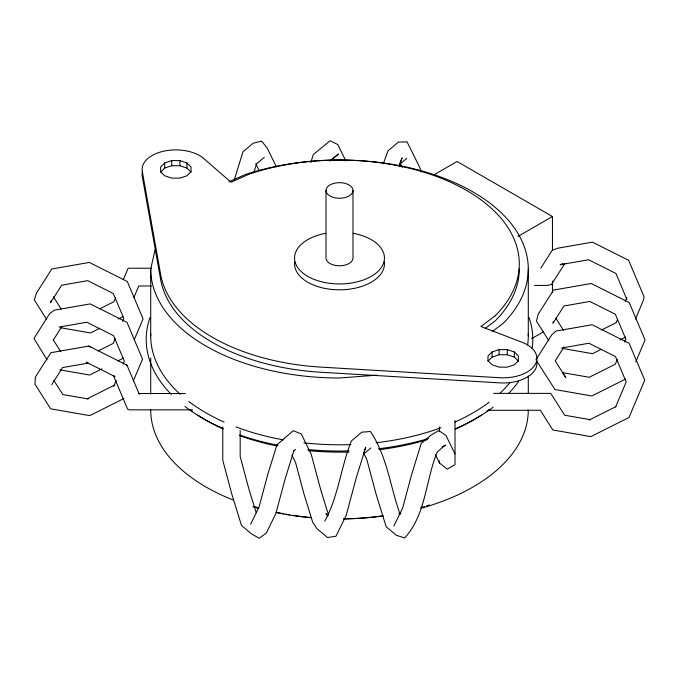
<?xml version="1.0" encoding="UTF-8"?>
<svg xmlns="http://www.w3.org/2000/svg" width="679" height="679" viewBox="0 0 679 679"><rect width="100%" height="100%" fill="white"/><g stroke="black" fill="none" stroke-linecap="round" stroke-linejoin="round"><path stroke-width="1.02" d="M150.713 335.799L150.713 269.003L155.228 249.201M553.444 321.337L552.961 323.297L563.943 305.983L589.83 301.459L615.344 314.25L625.868 339.152L624.646 342.046M234.238 180.037L242.946 151.858L253.182 143.201L261.704 141.147L267.254 148.2L276.37 166.805M253.776 172.839L256.552 163.843L264.292 157.299M310.804 162.57L313.265 154.6L330.011 140.765L337.803 144.534L345.857 160.974M293.922 450.525L285.078 479.162L275.852 513.57L266.27 533.142L259.157 538.235L251.34 533.779L241.478 525.453L231.972 494.668L222.78 460.362L222.78 427.091M383.262 163.792L387.955 150.933L398.429 142.072L407.077 141.894L419.978 167.942L421.065 171.991M399.328 166.72L402.087 157.791L399.566 163.902M51.214 300.721L50.577 302.664L61.645 285.214L87.676 280.656L113.266 293.489L123.79 318.392L122.568 321.277M115.574 297.852L113.962 301.68L99.779 308.792M123.247 279.697L128.102 268.239L151.383 268.239M115.252 338.583L113.223 343.396L98.421 350.814M133.899 297.512L138.779 285.978L151.459 285.978M113.733 386.249L116.177 380.461M123.111 364.063L124.333 361.169L113.546 335.638L86.793 322.228L59.132 327.066M134.196 339.89L143.082 318.858L127.279 281.479L89.305 262.433L51.765 268.994L36.505 293.065L34.273 299.872L46.647 319.393M133.262 381.072L142.539 359.132L126.998 322.372L90.18 303.903L54.286 310.184L49.754 313.528L33.95 338.448L47.063 359.802M617.398 319.75L616.167 322.669L601.407 330.07M625.206 301.298L626.844 297.41M617.304 359.403L615.267 364.233L589.228 377.286L562.492 372.61L565.777 377.532L555.21 360.863L564.079 346.884M635.425 319.113L643.667 299.626L644.006 296.63L628.652 260.312L592.436 242.148L557.264 248.293L552.019 250.509L540.815 268.163M615.615 406.942L626.191 381.938L615.463 356.551L588.922 343.243L561.516 348.038M635.773 361.899L645.05 339.958L629.246 302.571L591.197 283.491L553.512 290.086L538.167 314.284L536.461 321.167L548.819 340.654M250.627 524.239L259.022 507.111L267.781 474.417L276.913 444.855L293.286 430.69L301.272 433.957L311.203 454.234L320.794 490.034L328.178 513.927M324.766 521.158C338.448 496.29 340.858 467.22 351.349 441.011L361.763 432.2L370.411 431.488C387.234 456.364 390.17 486.767 400.152 514.478M393.888 525.987L402.63 508.147L411.746 474.129L421.226 443.438L431.055 435.12L438.821 430.545L446.01 435.511L455.015 453.903M53.132 340.323L61.993 326.344M51.748 384.62L62.536 367.594L88.143 363.112L86.216 362.17L115.023 376.616L113.563 375.86L127.576 409.013L129.069 409.836L192.641 409.836M564.877 263.401L551.424 284.611L547.062 285.435L534.475 285.435M535.918 359.768L551.721 334.849L555.94 331.072L592.105 324.74L629.127 343.311L644.727 380.215L628.975 417.492L590.823 436.622L552.833 429.977L540.348 410.286L488.464 410.286M164.691 162.943L160.617 167.017L160.617 172.152L164.691 168.078L171.745 165.727L179.884 165.727L186.937 168.078L191.011 172.152L191.011 167.017L186.937 162.943L179.884 160.592L171.745 160.592L164.691 162.943L164.691 168.078M191.011 171.719L186.937 175.785L179.884 178.136L171.745 178.136L164.691 175.785L160.617 171.719M492.063 351.951L487.989 356.017L487.989 361.16L492.063 357.086L499.116 354.735L507.255 354.735L514.309 357.086L518.383 361.16L518.383 356.017L514.309 351.951L507.255 349.6L499.116 349.6L492.063 351.951L492.063 357.086M518.383 360.719L514.309 364.793L507.255 367.144L499.116 367.144L492.063 364.793L487.989 360.719M330.07 161.101L338.448 154.014L331.301 159.726M399.956 164.14L406.713 158.428M293.922 450.856L295.535 449.49M370.887 447.979L363.316 454.37L365.735 447.181L356.136 478.254L346.205 515.336L335.969 536.232L327.456 537.539L316.847 528.559L312.73 522.278L303.98 493.956L295.594 462.645L292.012 455.346M485.12 328.492L495.203 320.904A179.791 103.802 0 0 0 519.291 269.003M492.428 331.445L502.995 323.501A188.787 108.996 0 0 0 472.991 191.936A188.787 108.996 0 0 0 245.111 174.613L228.908 181.794M441.978 447.088L445.424 445.059L437.276 451.942C425.529 480.129 426.081 514.648 404.667 537.972L396.273 535.264L386.13 526.683L376.285 494.838L366.796 459.42L363.604 452.91M434.399 174.579L457.094 161.475L552.451 216.525L552.451 250.398M517.941 236.445L552.451 216.525M531.564 338.685L543.37 331.87M99.703 328.297L90.434 332.948L60.507 327.711M118.239 319.003L122.874 316.677M101.892 368.892L89.653 375.037L59.811 369.817M117.908 360.863L123.561 358.028M87.235 398.802L114.7 385.027M123.994 398.471L90.689 415.175L88.66 415.463L50.602 408.809L34.994 384.187L35.333 377.201L50.874 352.698L88.839 346.061L90.757 347.011M601.034 349.413L592.538 353.674L562.874 348.488M619.919 339.941L625.588 337.098M625.571 379.043L591.791 395.984L554.964 389.542L536.478 360.659M589.185 420.029L616.048 406.56M562.815 263.622L560.192 264.725L588.583 259.76L615.938 273.476L626.912 299.439M376.913 375.156L339.5 377.999A188.787 108.996 0 0 1 150.713 269.003M493.718 393.379L550.779 393.379L564.622 415.209L590.204 419.69M138.864 393.506L185.299 393.506M88.312 398.997L62.807 394.533L53.777 380.299M88.839 346.061L126.981 365.192L139.305 394.329M125.522 364.445L126.981 365.192M435.409 454.735L439.449 462.976L447.232 469.164L455.015 464.631L455.015 420.547M328.118 515.488L325.912 513.621L327.448 515.972M555.778 318.179L563.595 330.495M53.369 296.74L61.161 309.021M53.429 340.111L60.796 351.739M400.381 163.605L402.223 167.373M255.813 163.732L259.081 170.395M256.229 512.815L248.964 489.313L240.179 456.517L240.179 430.605M552.451 281.106L552.451 292.751M528.287 269.003L528.287 335.799M528.287 376.005L528.287 392.971M514.309 351.951L514.309 357.086M507.255 349.6L507.255 354.735M499.116 349.6L499.116 354.735M439.449 426.947L439.449 431.165M439.449 460.854L439.449 462.976M352.987 190.468A13.487 7.783 0 0 1 332.761 197.207A13.487 7.783 0 0 1 332.761 183.72A13.487 7.783 0 0 1 352.987 190.468L352.987 257.995A13.487 7.783 0 0 1 339.5 265.778A13.487 7.783 0 0 1 326.013 257.995L326.013 190.468M186.937 162.943L186.937 168.078M179.884 160.592L179.884 165.727M171.745 160.592L171.745 165.727M150.713 357.986L150.713 394.032M529.051 317.67A193.277 111.585 0 0 1 532.243 347.784M518.671 381.326A193.277 111.585 0 0 1 508.427 393.693M493.26 407.086A193.277 111.585 0 0 1 455.227 428.848M428.466 438.532A193.277 111.585 0 0 1 378.296 448.785M348.93 450.924A193.277 111.585 0 0 1 307.986 449.566M277.949 445.246A193.277 111.585 0 0 1 239.772 435.061M222.805 428.424A193.277 111.585 0 0 1 184.917 406.449M171.337 394.482A193.277 111.585 0 0 1 149.949 317.67M528.254 333.779A188.787 108.996 0 0 1 527.617 344.932M509.666 382.998A188.787 108.996 0 0 1 499.481 393.667M489.27 402.155A188.787 108.996 0 0 1 454.905 422.058M441.061 427.677A188.787 108.996 0 0 1 376.124 442.725M351.009 444.592A188.787 108.996 0 0 1 303.912 442.835M283.304 439.856A188.787 108.996 0 0 1 235.919 426.921M224.095 422.058A188.787 108.996 0 0 1 188.889 401.518M180.258 394.338A188.787 108.996 0 0 1 150.746 333.779M528.287 409.938A188.787 108.996 0 0 1 421.311 508.164M400.916 513.001A188.787 108.996 0 0 1 398.828 513.409M383.304 515.955A188.787 108.996 0 0 1 343.667 518.9M311.194 517.695A188.787 108.996 0 0 1 276.005 512.577M258.682 508.435A188.787 108.996 0 0 1 252.766 506.746M232.914 499.897A188.787 108.996 0 0 1 150.713 409.938M489.27 409.488A188.787 108.996 0 0 1 486.716 411.372M481.403 415.03A188.787 108.996 0 0 1 455.864 428.967M427.201 439.661A188.787 108.996 0 0 1 379.213 449.693M348.904 452.002A188.787 108.996 0 0 1 308.062 450.61M277.049 445.993A188.787 108.996 0 0 1 239.976 435.757M223.136 428.967A188.787 108.996 0 0 1 197.597 415.03M192.284 411.372A188.787 108.996 0 0 1 190.57 410.124M353.173 233.279A44.95 25.955 0 0 1 375.911 273.213A44.95 25.955 0 0 1 303.089 273.213A44.95 25.955 0 0 1 325.827 233.279M429.4 504.972A179.791 103.802 0 0 1 426.565 505.897M424.655 506.492A179.791 103.802 0 0 1 420.776 507.663M382.956 515.802A179.791 103.802 0 0 1 343.744 518.849M310.71 517.534A179.791 103.802 0 0 1 292.963 515.336M289.831 514.835A179.791 103.802 0 0 1 285.655 514.113M283.576 513.723A179.791 103.802 0 0 1 277.355 512.475M258.224 507.663A179.791 103.802 0 0 1 254.345 506.492M384.322 261.933A44.95 25.955 0 0 1 339.5 289.814A44.95 25.955 0 0 1 294.678 261.933M142.531 171.414A33.712 19.462 0 0 0 142.284 176.498L160.651 279.621A179.791 103.802 0 0 0 321.108 372.262L499.736 382.871A33.712 19.462 0 0 0 536.469 360.422M495.203 315.769L480.919 326.514L522.94 342.598A33.712 19.462 0 0 1 534.687 365.302A33.712 19.462 0 0 1 499.736 377.728L321.108 367.127A179.791 103.802 0 0 1 160.651 274.486L142.284 171.354A33.712 19.462 0 0 1 163.809 151.179A33.712 19.462 0 0 1 203.131 157.961L230.987 182.218L249.6 173.968A179.791 103.802 0 0 1 466.634 190.468A179.791 103.802 0 0 1 495.203 315.769"/></g></svg>
